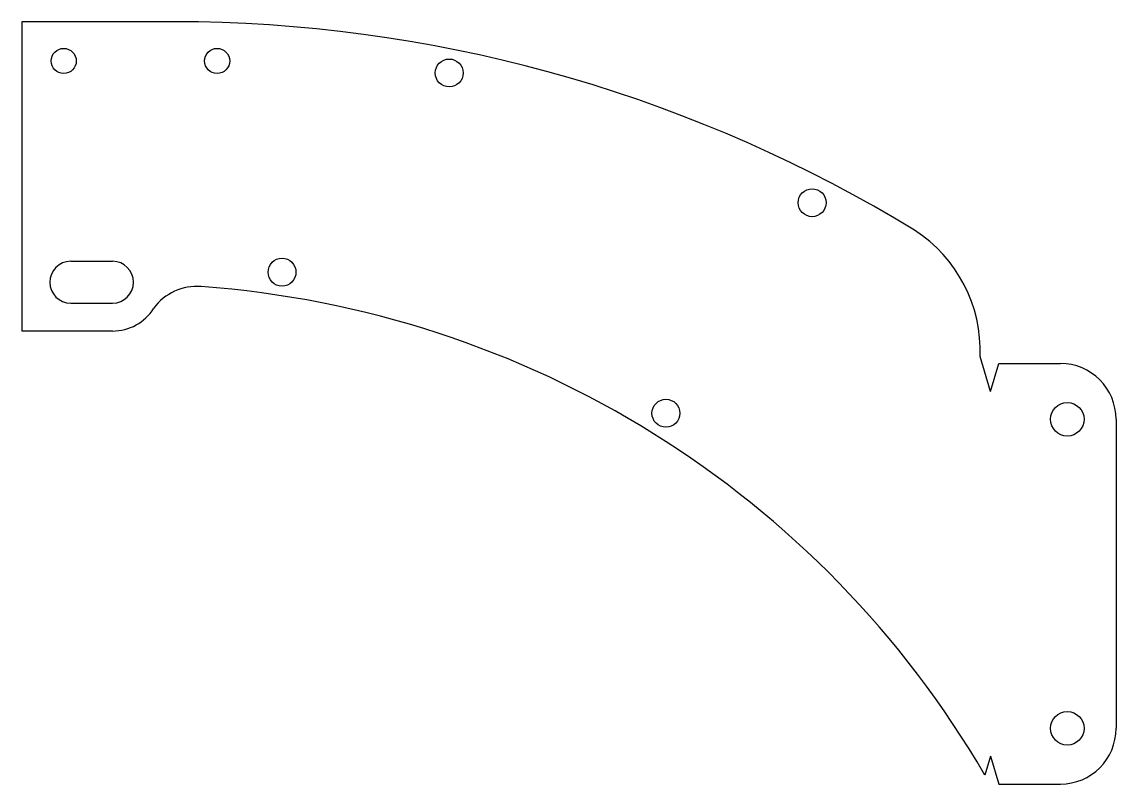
# Model space of a CAD drawing. Extents: x 21 to 413, y 23 to 296.
import ezdxf

# ---------------------------------------------------------------- set-up
doc = ezdxf.new("R2010")
doc.units = 0
doc.layers.get('0').update_dxf_attribs({"linetype": 'CONTINUOUS'})

msp = doc.modelspace()

# ---------------------------------------------------------------- linework, layer by layer
for p, q in [((84, 296.22), (20.65, 296.22)), ((20.65, 296.22), (20.65, 218.47)), ((20.65, 218.47), (20.65, 196.61)), ((38.15, 210.42), (53.15, 210.42)), ((20.65, 196.61), (20.65, 185.42)), ((38.15, 195.42), (53.15, 195.42)), ((53.15, 185.42), (20.65, 185.42)), ((367.99, 163.8), (364.25, 176.29)), ((367.99, 163.8), (370.99, 173.8)), ((370.99, 173.8), (392.99, 173.8)), ((412.99, 153.8), (412.99, 43.05)), ((367.99, 33.05), (365.96, 26.27)), ((367.99, 33.05), (370.99, 23.05)), ((370.99, 23.05), (392.99, 23.05))]:
    msp.add_line(p, q)
for centre, radius in [((35.65, 282.22), 4.5), ((90.65, 282.22), 4.5), ((173.86, 277.91), 5), ((304, 231.4), 5), ((113.92, 206.52), 5), ((251.56, 155.97), 5), ((395.49, 153.8), 6), ((395.49, 43.05), 6)]:
    msp.add_circle(centre, radius)
for centre, radius, start, end in [((75.04, -213.33), 509.63, 58.574, 88.993), ((312.74, 178.28), 51.54, 357.7878, 57.0705), ((38.15, 202.92), 7.5, 90, 270), ((53.15, 202.92), 7.5, 270, 90), ((83.28, 182.47), 18.94, 84.9494, 144.0947), ((59.69, -152.28), 354.51, 30.2418, 85.9144), ((53.15, 202.92), 17.5, 270, 327.7231), ((392.99, 153.8), 20, 0, 90), ((392.99, 43.05), 20, 270, 0)]:
    msp.add_arc(centre, radius, start, end)

doc.saveas('drawing.dxf')
